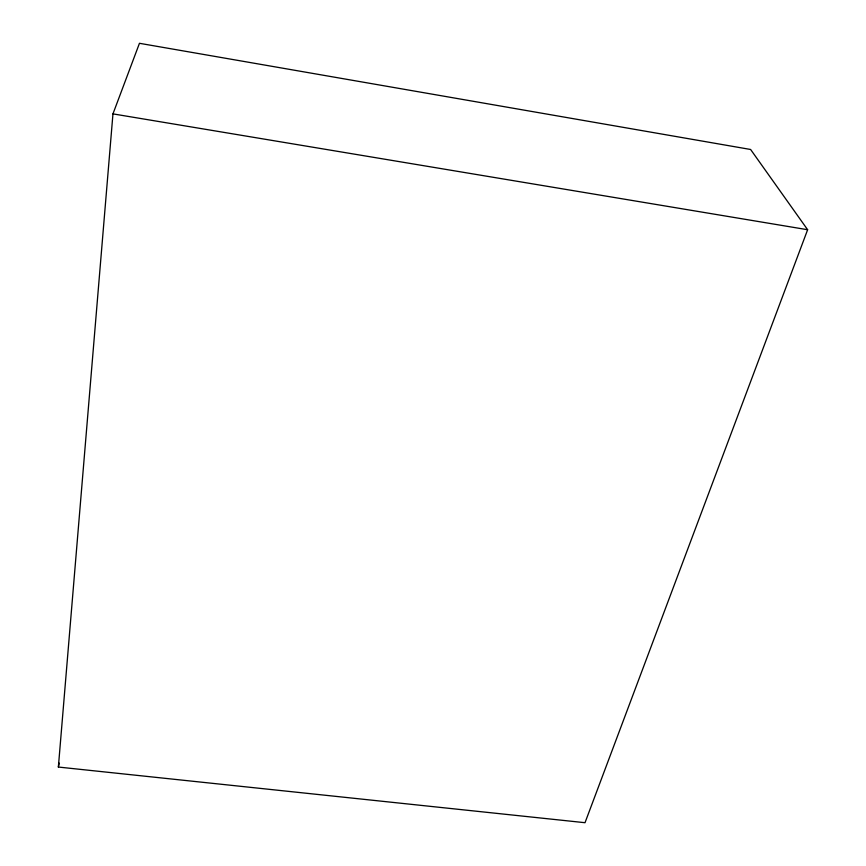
<?xml version="1.0" encoding="UTF-8"?>
<svg xmlns="http://www.w3.org/2000/svg" width="866" height="866" viewBox="0 0 866 866"><rect width="100%" height="100%" fill="white"/><g stroke="black" fill="none" stroke-linecap="round" stroke-linejoin="round"><path stroke-width="1.3" d="M58.368 767.049L112.959 113.879L139.458 43.3L750.616 149.482L807.632 229.728L585.015 822.7L58.368 767.049L59.234 763.108M112.959 113.879L807.632 229.728"/></g></svg>
